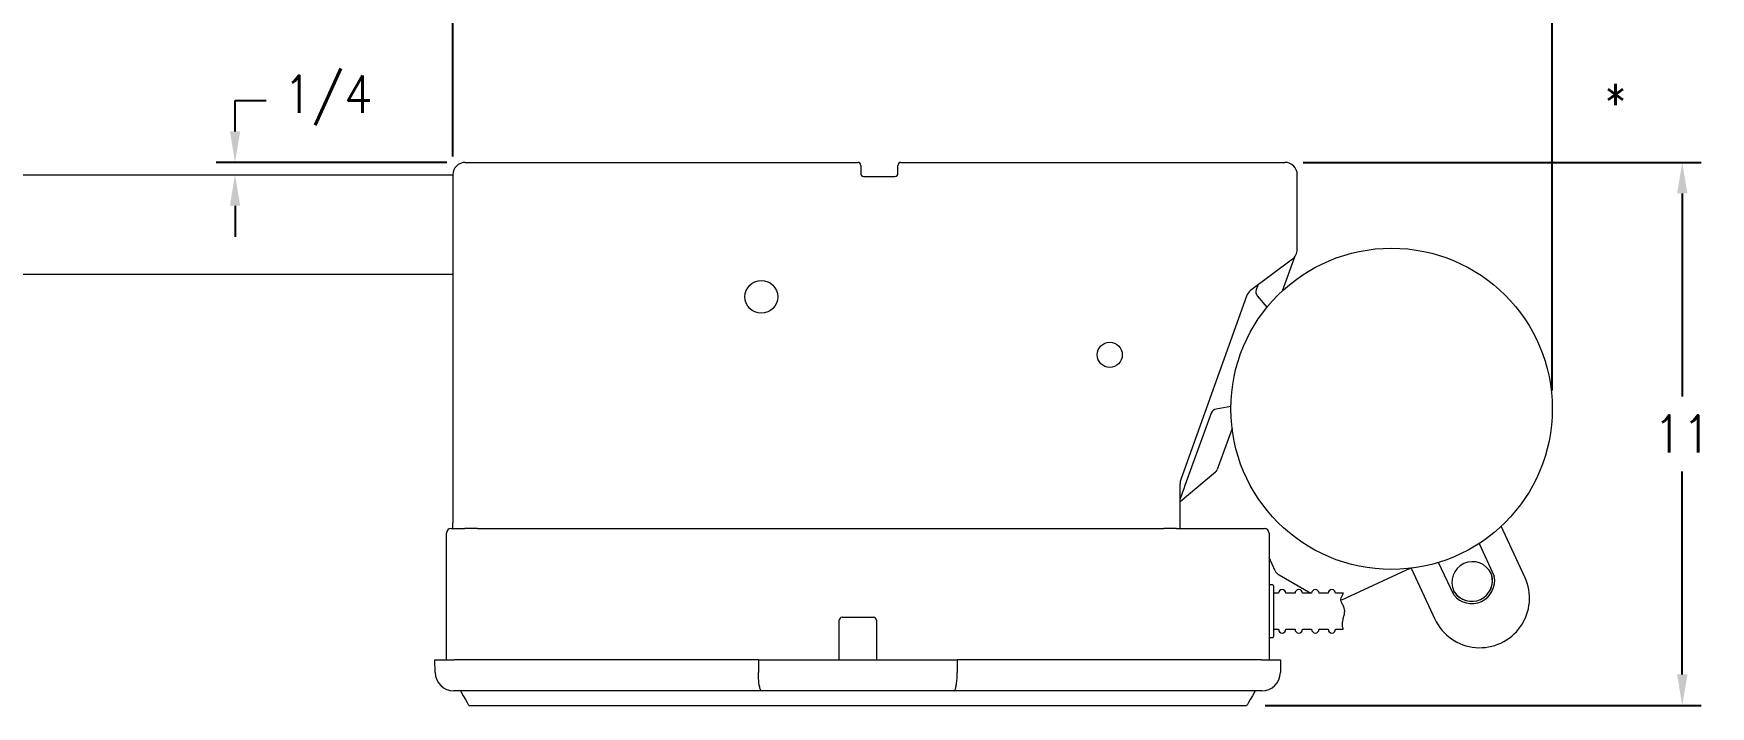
# Model space of a CAD drawing. Extents: x 7 to 132, y 25 to 99.
# Drawn here: x 97.16 to 130.91, y 49.93 to 63.49 of the extents above; entities that cross this region are included whole.
import ezdxf

# ---------------------------------------------------------------- set-up
doc = ezdxf.new("R2010")
doc.units = 0
doc.header["$LTSCALE"] = 0.5
doc.header["$MEASUREMENT"] = 0
doc.layers.get('Defpoints').update_dxf_attribs({"linetype": 'CONTINUOUS'})
doc.layers.add('DIM', color=1, linetype='CONTINUOUS')
doc.layers.add('OBJ', color=3, linetype='CONTINUOUS')
doc.styles.add('ROMANS', font='romans.shx', dxfattribs={"width": 0.9, "height": 0.75})
doc.dimstyles.new('GENIE', dxfattribs={"dimscale": 4, "dimtxt": 0.25, "dimasz": 0.156, "dimexe": 0.095, "dimexo": 0.0925, "dimgap": 0.095, "dimtad": 0, "dimtih": 1, "dimtoh": 1, "dimdec": 5, "dimzin": 4, "dimdsep": 46, "dimlunit": 5, "dimtxsty": 'ROMANS', "dimcen": 0.09, "dimadec": 0, "dimazin": 0, "dimtfac": 1, "dimtdec": 5, "dimtofl": 0, "dimtmove": 0, "dimatfit": 3, "dimfxl": 0, "dimfrac": 2, "dimtolj": 1, "dimtzin": 4, "dimarcsym": 0})

# ---------------------------------------------------------------- blocks, each defined once
blk = doc.blocks.new('*D32')
at = {"layer": 'Defpoints', "color": 0}
for p in [(101.215, 60.891), (105.847, 60.891), (105.597, 60.641)]:
    blk.add_point(p, dxfattribs=at)
at = {"layer": 'DIM', "color": 0, "lineweight": -2}
for p, q in [((101.215, 61.515), (101.215, 62.139)), ((101.215, 62.139), (101.839, 62.139)), ((105.477, 60.891), (100.835, 60.891)), ((101.215, 60.017), (101.215, 59.393))]:
    blk.add_line(p, q, dxfattribs=at)
at = {"layer": 'DIM', "color": 0}
for points in [[(101.111, 61.515), (101.319, 61.515), (101.215, 60.891)], [(101.111, 60.017), (101.319, 60.017), (101.215, 60.641)]]:
    blk.add_solid(points, dxfattribs=at)
at = {"layer": 'DIM', "color": 0, "insert": (103.087, 62.139), "char_height": 0.75, "attachment_point": 5, "style": 'ROMANS'}
blk.add_mtext('\\A1;1/4', dxfattribs=at)
blk = doc.blocks.new('*D33')
at = {"layer": 'Defpoints', "color": 0}
for p in [(122.347, 60.891), (121.582, 49.956), (130.346, 49.956)]:
    blk.add_point(p, dxfattribs=at)
at = {"layer": 'DIM', "color": 0, "lineweight": -2}
for p, q in [((122.717, 60.891), (130.726, 60.891)), ((130.346, 60.267), (130.346, 56.179)), ((130.346, 50.58), (130.346, 54.669)), ((121.952, 49.956), (130.726, 49.956))]:
    blk.add_line(p, q, dxfattribs=at)
at = {"layer": 'DIM', "color": 0}
for points in [[(130.242, 60.267), (130.45, 60.267), (130.346, 60.891)], [(130.242, 50.58), (130.45, 50.58), (130.346, 49.956)]]:
    blk.add_solid(points, dxfattribs=at)
at = {"layer": 'DIM', "color": 0, "insert": (130.346, 55.424), "char_height": 0.75, "attachment_point": 5, "style": 'ROMANS'}
blk.add_mtext('\\A1;11', dxfattribs=at)
blk = doc.blocks.new('*D34')
at = {"layer": 'Defpoints', "color": 0}
for p in [(127.73, 74.224), (105.597, 60.641), (127.73, 55.929)]:
    blk.add_point(p, dxfattribs=at)
at = {"layer": 'DIM', "color": 0, "lineweight": -2}
for p, q in [((105.597, 61.011), (105.597, 74.604)), ((127.73, 56.299), (127.73, 74.604)), ((106.221, 74.224), (114.403, 74.224)), ((127.106, 74.224), (118.924, 74.224))]:
    blk.add_line(p, q, dxfattribs=at)
at = {"layer": 'DIM', "color": 0}
for points in [[(106.221, 74.328), (106.221, 74.12), (105.597, 74.224)], [(127.106, 74.328), (127.106, 74.12), (127.73, 74.224)]]:
    blk.add_solid(points, dxfattribs=at)
at = {"layer": 'DIM', "color": 0, "insert": (116.663, 74.224), "char_height": 0.75, "attachment_point": 5, "style": 'ROMANS'}
blk.add_mtext('\\A1;22 1/8', dxfattribs=at)
blk = doc.blocks.new('*D35')
at = {"layer": 'Defpoints', "color": 0}
for p in [(105.597, 74.224), (19.223, 68.908), (105.597, 60.641)]:
    blk.add_point(p, dxfattribs=at)
at = {"layer": 'DIM', "color": 0, "lineweight": -2}
for p, q in [((19.223, 69.278), (19.223, 74.604)), ((105.597, 61.011), (105.597, 74.604)), ((19.847, 74.224), (55.657, 74.224)), ((104.973, 74.224), (68.727, 74.224))]:
    blk.add_line(p, q, dxfattribs=at)
at = {"layer": 'DIM', "color": 0}
for points in [[(19.847, 74.328), (19.847, 74.12), (19.223, 74.224)], [(104.973, 74.328), (104.973, 74.12), (105.597, 74.224)]]:
    blk.add_solid(points, dxfattribs=at)
at = {"layer": 'DIM', "color": 0, "insert": (62.192, 74.224), "char_height": 0.75, "attachment_point": 5, "style": 'ROMANS'}
blk.add_mtext("\\A1;8' DOOR = 122\\P10' DOOR = 146 1/2\\P12' DOOR = 170 1/2 \\P14' DOOR = 194 1/2\\P 16' DOOR = 218 1/2 \\P 18' DOOR = 242 1/2\\P20' DOOR = 266 1/2 \\P 24' DOOR = 314 1/2", dxfattribs=at)
blk = doc.blocks.new('*D36')
at = {"layer": 'Defpoints', "color": 0}
for p in [(19.223, 82.192), (19.223, 68.908), (127.73, 56.299)]:
    blk.add_point(p, dxfattribs=at)
at = {"layer": 'DIM', "color": 0, "lineweight": -2}
for p, q in [((19.223, 69.278), (19.223, 82.572)), ((127.73, 56.669), (127.73, 82.572)), ((19.847, 82.192), (62.626, 82.192)), ((127.106, 82.192), (99.9, 82.192))]:
    blk.add_line(p, q, dxfattribs=at)
at = {"layer": 'DIM', "color": 0}
for points in [[(19.847, 82.296), (19.847, 82.088), (19.223, 82.192)], [(127.106, 82.296), (127.106, 82.088), (127.73, 82.192)]]:
    blk.add_solid(points, dxfattribs=at)
at = {"layer": 'DIM', "color": 0, "insert": (81.263, 82.192), "char_height": 0.75, "attachment_point": 5, "style": 'ROMANS'}
blk.add_mtext('\\A1;MIN. BACK ROOM = DOOR HEIGHT + 4\'-0" (ALLOWS FOR ACCESS) *', dxfattribs=at)

msp = doc.modelspace()

# ---------------------------------------------------------------- linework, layer by layer
at = {"layer": 'OBJ', "linetype": 'Continuous', "lineweight": 15}
for p, q in [((105.847186, 60.891144), (113.748186, 60.891144)), ((113.808186, 60.831144), (113.808186, 60.670144)), ((114.558186, 60.670144), (114.558186, 60.831144)), ((114.618186, 60.891144), (122.347186, 60.891144)), ((64.77674, 60.641144), (105.597187, 60.641144)), ((105.597187, 60.641144), (105.597187, 53.755744)), ((113.868187, 60.610144), (114.498186, 60.610144)), ((122.597186, 59.141144), (122.597186, 60.641144)), ((122.497186, 58.941144), (121.657262, 58.3112)), ((122.541517, 58.983869), (122.292183, 58.298829)), ((83.549815, 58.641144), (105.597187, 58.641144)), ((121.804899, 58.421928), (121.770623, 58.327755)), ((121.571882, 58.195441), (120.251807, 54.506996)), ((121.792329, 58.204654), (121.9868, 57.972892)), ((120.866206, 55.84289), (120.335106, 54.383706)), ((121.259909, 55.975775), (120.961961, 55.923239)), ((121.284338, 55.529796), (120.984349, 54.705583)), ((120.947236, 54.65258), (120.237186, 54.056778)), ((120.237186, 53.516144), (120.237186, 54.422754)), ((105.597187, 53.755744), (105.597187, 53.635744)), ((105.473086, 53.406344), (105.473086, 53.426344)), ((105.473086, 50.873562), (105.473086, 53.406344)), ((105.562886, 53.516144), (105.843393, 53.516144)), ((105.597187, 53.516144), (105.597187, 53.635744)), ((106.097186, 53.516144), (105.843393, 53.516144)), ((106.097186, 53.516144), (119.909686, 53.516144)), ((120.16348, 53.516144), (119.909686, 53.516144)), ((120.16348, 53.516144), (121.937886, 53.516144)), ((122.027686, 53.426344), (122.027686, 53.406344)), ((122.027686, 53.406344), (122.027686, 50.873562)), ((127.177993, 52.540889), (126.701094, 53.563602)), ((126.256151, 53.21598), (126.561039, 52.562144)), ((122.15328, 52.666216), (122.027686, 52.935553)), ((124.865089, 52.714698), (123.57572, 52.113455)), ((124.865089, 52.714698), (124.867521, 52.715864)), ((124.865114, 52.714709), (124.865089, 52.714698)), ((124.867523, 52.715864), (124.865114, 52.714709)), ((124.888478, 52.718365), (125.365377, 51.695652)), ((125.745664, 52.181929), (125.440776, 52.835764)), ((122.117686, 52.361144), (122.117686, 52.360574)), ((122.117686, 52.360574), (122.117686, 51.357092)), ((122.229666, 52.582855), (122.869159, 52.213644)), ((126.510452, 52.588207), (126.499886, 52.610864)), ((125.758217, 52.237434), (125.747651, 52.260091)), ((113.375386, 50.873562), (113.375386, 51.672594)), ((113.435386, 51.732594), (114.065386, 51.732594)), ((114.125386, 51.672594), (114.125386, 50.873562)), ((122.027686, 51.321143), (122.027686, 51.226344)), ((122.117686, 51.357092), (122.117686, 51.341144)), ((105.243955, 50.617017), (105.239477, 50.873562)), ((105.239477, 50.873562), (105.625386, 50.873562)), ((111.748516, 50.873562), (105.625386, 50.873562)), ((111.748516, 50.873562), (115.752257, 50.873562)), ((121.875386, 50.873562), (115.752257, 50.873562)), ((121.875386, 50.873562), (122.261296, 50.873562)), ((122.261296, 50.873562), (122.256818, 50.617017)), ((105.625386, 50.248562), (105.618898, 50.248562)), ((111.814645, 50.248562), (105.625386, 50.248562)), ((115.686128, 50.248562), (111.814645, 50.248562)), ((121.875386, 50.248562), (115.686128, 50.248562)), ((121.881875, 50.248562), (121.875386, 50.248562))]:
    msp.add_line(p, q, dxfattribs=at)
at = {"layer": 'OBJ', "linetype": 'Continuous', "lineweight": 15, "flags": 128}
for points in [[(120.335106, 54.383706), (120.310085, 54.314959), (120.286024, 54.248854), (120.26385, 54.187932), (120.244415, 54.134533), (120.237186, 54.114673)], [(126.506677, 52.593156), (126.506677, 52.593156)], [(123.490487, 52.08105), (123.506016, 52.08591), (123.57572, 52.113455)], [(125.756852, 52.243507), (125.756852, 52.243507)], [(105.750386, 50.248562), (105.806123, 50.152023), (105.850765, 50.074702), (105.884276, 50.016658), (105.906631, 49.977938), (105.917813, 49.95857), (105.919211, 49.956149)], [(121.750386, 50.248562), (121.694649, 50.152023), (121.650008, 50.074702), (121.616497, 50.016658), (121.594141, 49.977938), (121.582959, 49.95857), (121.581561, 49.956149)]]:
    msp.add_lwpolyline(points, dxfattribs=at)
at = {"layer": 'OBJ', "linetype": 'Continuous', "lineweight": 15}
for centre, radius in [((124.494575, 55.929294), 3.235), ((111.808177, 58.183144), 0.3295), ((118.82175, 57.016144), 0.252)]:
    msp.add_circle(centre, radius, dxfattribs=at)
for centre, radius, start, end in [((105.847186, 60.641144), 0.25, 90, 180), ((113.748186, 60.831144), 0.06, 0, 90), ((114.618186, 60.831144), 0.06, 90, 180), ((122.347186, 60.641144), 0.25, 0, 90), ((113.868186, 60.670144), 0.06, 180, 270), ((114.498186, 60.670144), 0.06, 270, 0), ((122.347186, 59.141144), 0.25, 306.8698976, 0), ((121.807262, 58.1112), 0.25, 126.8698976, 160.3079788), ((121.888084, 58.285002), 0.125, 160, 220), ((120.983668, 55.800138), 0.125, 100, 160), ((120.866887, 54.748335), 0.125, 310, 340), ((120.487186, 54.422754), 0.25, 160.3079788, 180), ((105.562886, 53.426344), 0.0898, 90, 180), ((121.937886, 53.426344), 0.0898, 0, 90), ((122.323665, 52.745668), 0.188, 204.9999971, 240.0001328), ((126.123769, 52.435478), 0.415, 25, 205), ((122.097686, 52.361144), 0.02, 0, 90), ((126.271685, 52.11827), 1, 205, 25), ((126.107921, 52.469464), 0.4625, 218.4403216, 11.5596784), ((126.107921, 52.469464), 0.4175, 212.7664342, 17.2335658), ((126.107921, 52.469464), 0.4175, 213.6095762, 16.3904238), ((122.292686, 52.213644), 0.075, 0, 180), ((122.626228, 52.213644), 0.075, 0, 180), ((122.95977, 52.213644), 0.075, 0, 180), ((123.293311, 52.213644), 0.075, 0, 180), ((113.435386, 51.672594), 0.06, 90, 180), ((114.065386, 51.672594), 0.06, 0, 90), ((122.097686, 51.341144), 0.02, 270, 0), ((122.292686, 51.488644), 0.075, 180, 360), ((122.626228, 51.488644), 0.075, 180, 360), ((122.95977, 51.488644), 0.075, 180, 0), ((123.293311, 51.488644), 0.075, 180, 0), ((105.618898, 50.623562), 0.375, 181, 270), ((121.881875, 50.623562), 0.375, 270, 359)]:
    msp.add_arc(centre, radius, start, end, dxfattribs=at)
for points in [[(122.097686, 52.381144), (122.027686, 52.381144)], [(122.217686, 52.213644), (122.117686, 52.213644)], [(122.551228, 52.213644), (122.367686, 52.213644)], [(122.884769, 52.213644), (122.701228, 52.213644)], [(123.218311, 52.213644), (123.03477, 52.213644)], [(123.524474, 52.213644), (123.368311, 52.213644)], [(122.027686, 51.321143), (122.097686, 51.321143)], [(122.117686, 51.488644), (122.217686, 51.488644)], [(122.367686, 51.488644), (122.551228, 51.488644)], [(122.701228, 51.488644), (122.884769, 51.488644)], [(123.03477, 51.488644), (123.218311, 51.488644)], [(123.368311, 51.488644), (123.518643, 51.488644)], [(123.518643, 51.493039), (123.520484, 51.49056)], [(111.748516, 50.873562), (111.749283, 50.617017)], [(115.752257, 50.873562), (115.751489, 50.617017)], [(105.919211, 49.956149), (121.581561, 49.956149)]]:
    msp.add_open_spline(points, degree=1, dxfattribs=at)
for points, knots in [([(123.520484, 51.49056), (123.519153, 51.49817), (123.516467, 51.513523), (123.502967, 51.581764), (123.514422, 51.673859), (123.540047, 51.767144), (123.554112, 51.848241), (123.545853, 51.924785), (123.509864, 51.987892), (123.477937, 52.045347), (123.471505, 52.101884), (123.495793, 52.156662), (123.519969, 52.20459), (123.52304, 52.209454), (123.524474, 52.211726)], [0, 0, 0, 0, 0.10351163, 0.208838289, 0.31540716, 0.409128483, 0.479539896, 0.534141825, 0.611339973, 0.677348477, 0.724967848, 0.797916535, 0.905622054, 1, 1, 1, 1]), ([(111.814645, 50.248562), (111.814569, 50.248563), (111.809752, 50.248596), (111.797569, 50.256237), (111.779376, 50.298294), (111.762956, 50.382002), (111.751746, 50.492078), (111.750104, 50.575368), (111.749283, 50.617017)], [0, 0, 0, 0, 0.002242161, 0.141619479, 0.359137143, 0.573675658, 0.786812746, 1, 1, 1, 1]), ([(115.686128, 50.248562), (115.686204, 50.248563), (115.691021, 50.248596), (115.703204, 50.256237), (115.721397, 50.298294), (115.737817, 50.382002), (115.749027, 50.492078), (115.750668, 50.575368), (115.751489, 50.617017)], [0, 0, 0, 0, 0.0022421608, 0.1416194852, 0.3591371587, 0.5736756822, 0.7868127374, 1, 1, 1, 1])]:
    msp.add_open_spline(points, degree=3, knots=knots, dxfattribs=at)

# ---------------------------------------------------------------- texts
at = {"layer": 'DIM', "style": 'ROMANS', "width": 0.9}
msp.add_text('*', height=0.75, dxfattribs=at).set_placement((128.771055, 61.724164))

# ---------------------------------------------------------------- dimensions: what is measured, and where the dimension line sits
at = {"layer": 'DIM'}
for base, p1, p2, text, picture, middle in [((105.597187, 74.224479), (19.223094, 68.908161), (105.597187, 60.641144), "8' DOOR = 122\\P10' DOOR = 146 1/2\\P12' DOOR = 170 1/2 \\P14' DOOR = 194 1/2\\P 16' DOOR = 218 1/2 \\P 18' DOOR = 242 1/2\\P20' DOOR = 266 1/2 \\P 24' DOOR = 314 1/2", '*D35', (62.19201, 74.224479)), ((19.223094, 82.192491), (127.729575, 56.299294), (19.223094, 68.908161), 'MIN. BACK ROOM = DOOR HEIGHT + 4\'-0" (ALLOWS FOR ACCESS) *', '*D36', (81.263039, 82.192491))]:
    dim = msp.add_linear_dim(base=base, p1=p1, p2=p2, text=text, dimstyle='GENIE', dxfattribs=at)
    dim.commit()
    dim.dimension.update_dxf_attribs({"geometry": picture, "text_midpoint": middle, "dimtype": 160})
dim = msp.add_linear_dim(base=(127.729575, 74.224479), p1=(105.597186, 60.641144), p2=(127.729575, 55.929294), dimstyle='GENIE', dxfattribs=at)
dim.commit()
dim.dimension.update_dxf_attribs({"geometry": '*D34', "text_midpoint": (116.663381, 74.224479)})
for base, p1, p2, override, picture, middle in [((101.215205, 60.891144), (105.597187, 60.641144), (105.847186, 60.891144), {"dimse1": 1, "dimse2": 0}, '*D32', (103.087062, 62.139144)), ((130.345748, 49.956149), (122.347186, 60.891144), (121.581561, 49.956149), {"dimdec": 0, "dimrnd": 0}, '*D33', (130.345748, 55.423646))]:
    dim = msp.add_linear_dim(base=base, p1=p1, p2=p2, angle=90, dimstyle='GENIE', override=override, dxfattribs=at)
    dim.commit()
    dim.dimension.update_dxf_attribs({"geometry": picture, "text_midpoint": middle})

doc.saveas('drawing.dxf')
